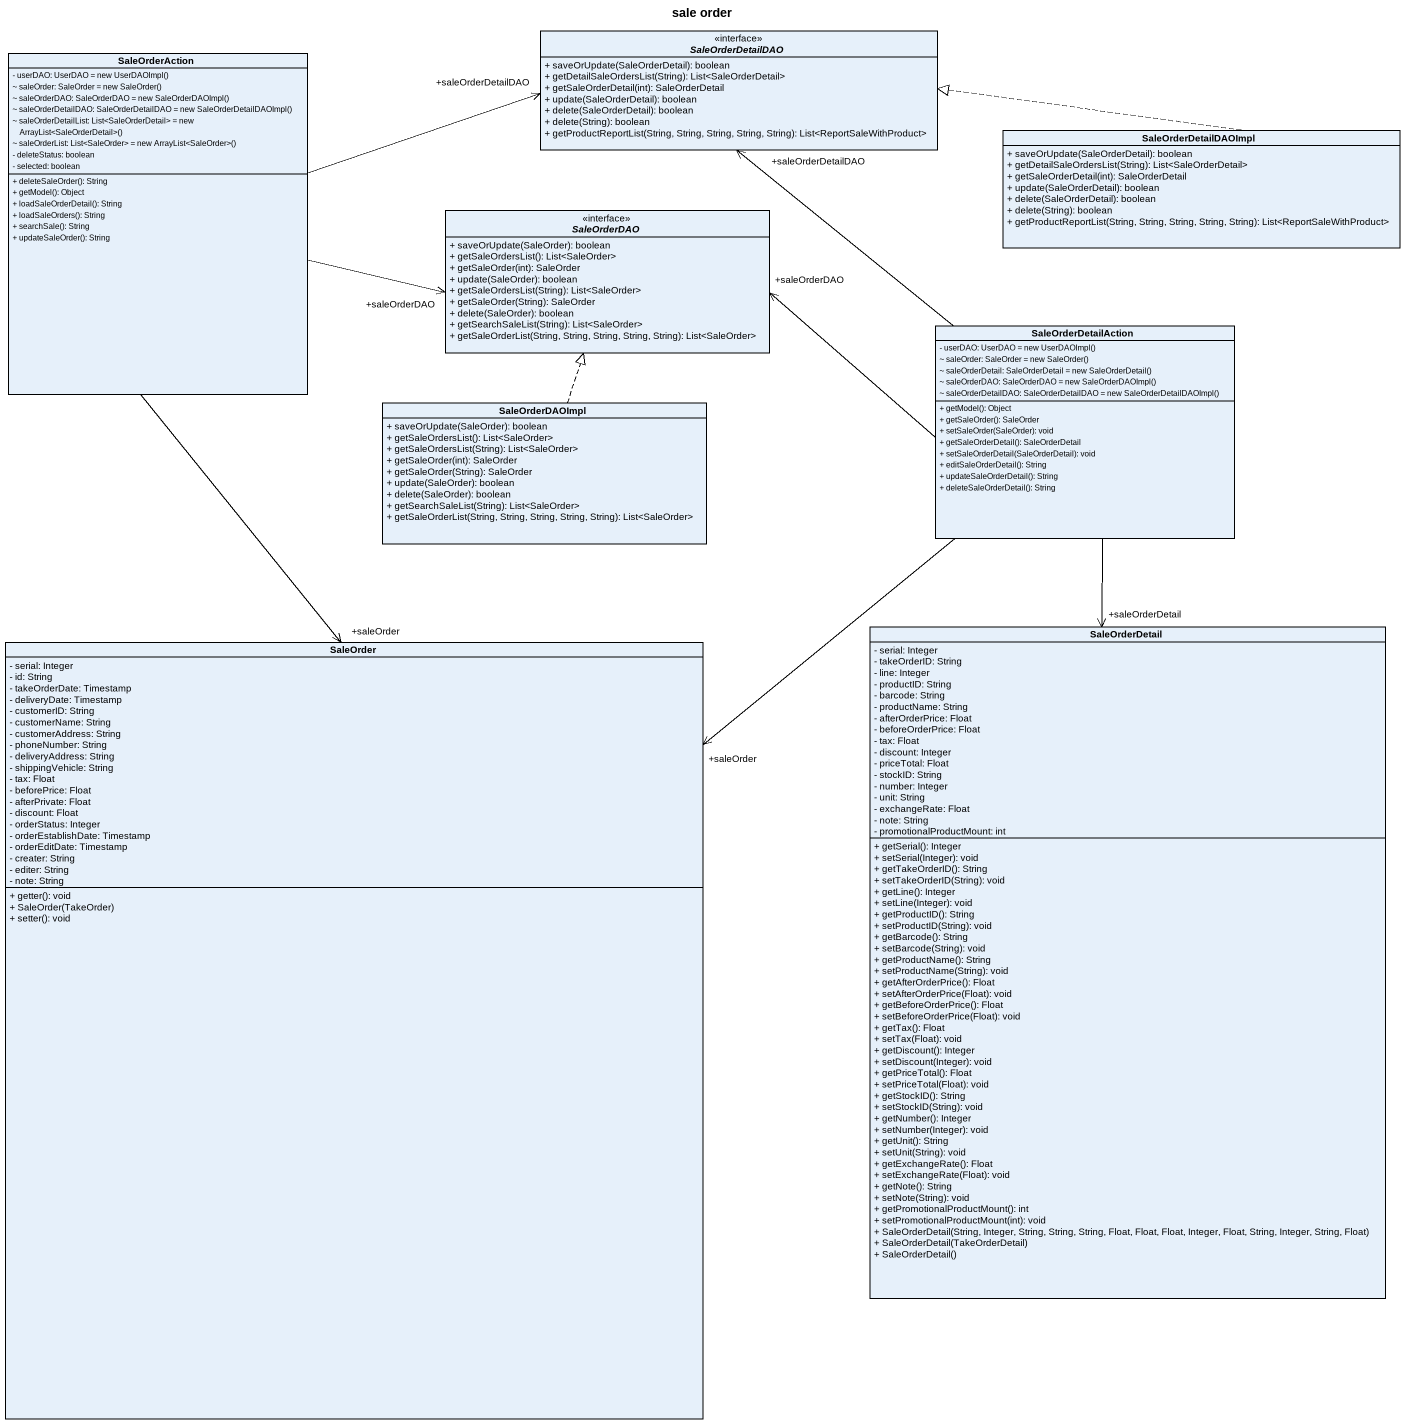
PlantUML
@startuml
title sale order
hide circle
hide empty members
skinparam classAttributeIconSize 0
interface SaleOrderDetailDAO <<interface>> {
  + saveOrUpdate(SaleOrderDetail): boolean
  + getDetailSaleOrdersList(String): List<SaleOrderDetail>
  + getSaleOrderDetail(int): SaleOrderDetail
  + update(SaleOrderDetail): boolean
  + delete(SaleOrderDetail): boolean
  + delete(String): boolean
  + getProductReportList(String, String, String, String, String): List<ReportSaleWithProduct>
}
class SaleOrderAction {
  {field} - userDAO: UserDAO = new UserDAOImpl()
  {field} ~ saleOrder: SaleOrder = new SaleOrder()
  {field} ~ saleOrderDAO: SaleOrderDAO = new SaleOrderDAOImpl()
  {field} ~ saleOrderDetailDAO: SaleOrderDetailDAO = new SaleOrderDetailDAOImpl()
  {field} ~ saleOrderDetailList: List<SaleOrderDetail> = new ArrayList<SaleOrderDetail>()
  {field} ~ saleOrderList: List<SaleOrder> = new ArrayList<SaleOrder>()
  - deleteStatus: boolean
  - selected: boolean
  + deleteSaleOrder(): String
  + getModel(): Object
  + loadSaleOrderDetail(): String
  + loadSaleOrders(): String
  + searchSale(): String
  + updateSaleOrder(): String
}
class SaleOrderDetailDAOImpl {
  + saveOrUpdate(SaleOrderDetail): boolean
  + getDetailSaleOrdersList(String): List<SaleOrderDetail>
  + getSaleOrderDetail(int): SaleOrderDetail
  + update(SaleOrderDetail): boolean
  + delete(SaleOrderDetail): boolean
  + delete(String): boolean
  + getProductReportList(String, String, String, String, String): List<ReportSaleWithProduct>
}
interface SaleOrderDAO <<interface>> {
  + saveOrUpdate(SaleOrder): boolean
  + getSaleOrdersList(): List<SaleOrder>
  + getSaleOrder(int): SaleOrder
  + update(SaleOrder): boolean
  + getSaleOrdersList(String): List<SaleOrder>
  + getSaleOrder(String): SaleOrder
  + delete(SaleOrder): boolean
  + getSearchSaleList(String): List<SaleOrder>
  + getSaleOrderList(String, String, String, String, String): List<SaleOrder>
}
class SaleOrderDetailAction {
  {field} - userDAO: UserDAO = new UserDAOImpl()
  {field} ~ saleOrder: SaleOrder = new SaleOrder()
  {field} ~ saleOrderDetail: SaleOrderDetail = new SaleOrderDetail()
  {field} ~ saleOrderDAO: SaleOrderDAO = new SaleOrderDAOImpl()
  {field} ~ saleOrderDetailDAO: SaleOrderDetailDAO = new SaleOrderDetailDAOImpl()
  + getModel(): Object
  + getSaleOrder(): SaleOrder
  + setSaleOrder(SaleOrder): void
  + getSaleOrderDetail(): SaleOrderDetail
  + setSaleOrderDetail(SaleOrderDetail): void
  + editSaleOrderDetail(): String
  + updateSaleOrderDetail(): String
  + deleteSaleOrderDetail(): String
}
class SaleOrderDAOImpl {
  + saveOrUpdate(SaleOrder): boolean
  + getSaleOrdersList(): List<SaleOrder>
  + getSaleOrdersList(String): List<SaleOrder>
  + getSaleOrder(int): SaleOrder
  + getSaleOrder(String): SaleOrder
  + update(SaleOrder): boolean
  + delete(SaleOrder): boolean
  + getSearchSaleList(String): List<SaleOrder>
  + getSaleOrderList(String, String, String, String, String): List<SaleOrder>
}
class SaleOrder {
  - serial: Integer
  - id: String
  - takeOrderDate: Timestamp
  - deliveryDate: Timestamp
  - customerID: String
  - customerName: String
  - customerAddress: String
  - phoneNumber: String
  - deliveryAddress: String
  - shippingVehicle: String
  - tax: Float
  - beforePrice: Float
  - afterPrivate: Float
  - discount: Float
  - orderStatus: Integer
  - orderEstablishDate: Timestamp
  - orderEditDate: Timestamp
  - creater: String
  - editer: String
  - note: String
  + getter(): void
  + SaleOrder(TakeOrder)
  + setter(): void
}
class SaleOrderDetail {
  - serial: Integer
  - takeOrderID: String
  - line: Integer
  - productID: String
  - barcode: String
  - productName: String
  - afterOrderPrice: Float
  - beforeOrderPrice: Float
  - tax: Float
  - discount: Integer
  - priceTotal: Float
  - stockID: String
  - number: Integer
  - unit: String
  - exchangeRate: Float
  - note: String
  - promotionalProductMount: int
  + getSerial(): Integer
  + setSerial(Integer): void
  + getTakeOrderID(): String
  + setTakeOrderID(String): void
  + getLine(): Integer
  + setLine(Integer): void
  + getProductID(): String
  + setProductID(String): void
  + getBarcode(): String
  + setBarcode(String): void
  + getProductName(): String
  + setProductName(String): void
  + getAfterOrderPrice(): Float
  + setAfterOrderPrice(Float): void
  + getBeforeOrderPrice(): Float
  + setBeforeOrderPrice(Float): void
  + getTax(): Float
  + setTax(Float): void
  + getDiscount(): Integer
  + setDiscount(Integer): void
  + getPriceTotal(): Float
  + setPriceTotal(Float): void
  + getStockID(): String
  + setStockID(String): void
  + getNumber(): Integer
  + setNumber(Integer): void
  + getUnit(): String
  + setUnit(String): void
  + getExchangeRate(): Float
  + setExchangeRate(Float): void
  + getNote(): String
  + setNote(String): void
  + getPromotionalProductMount(): int
  + setPromotionalProductMount(int): void
  + SaleOrderDetail(String, Integer, String, String, String, Float, Float, Float, Integer, Float, String, Integer, String, Float)
  + SaleOrderDetail(TakeOrderDetail)
  + SaleOrderDetail()
}
SaleOrderAction -right-> "+saleOrderDetailDAO" SaleOrderDetailDAO
SaleOrderAction -right-> "+saleOrderDAO" SaleOrderDAO
SaleOrderAction --> "+saleOrder" SaleOrder
SaleOrderDetailDAOImpl .left.|> SaleOrderDetailDAO
SaleOrderDetailAction -up-> "+saleOrderDetailDAO" SaleOrderDetailDAO
SaleOrderDetailAction -left-> "+saleOrderDAO" SaleOrderDAO
SaleOrderDetailAction --> "+saleOrder" SaleOrder
SaleOrderDetailAction --> "+saleOrderDetail" SaleOrderDetail
SaleOrderDAOImpl .up.|> SaleOrderDAO
@enduml
